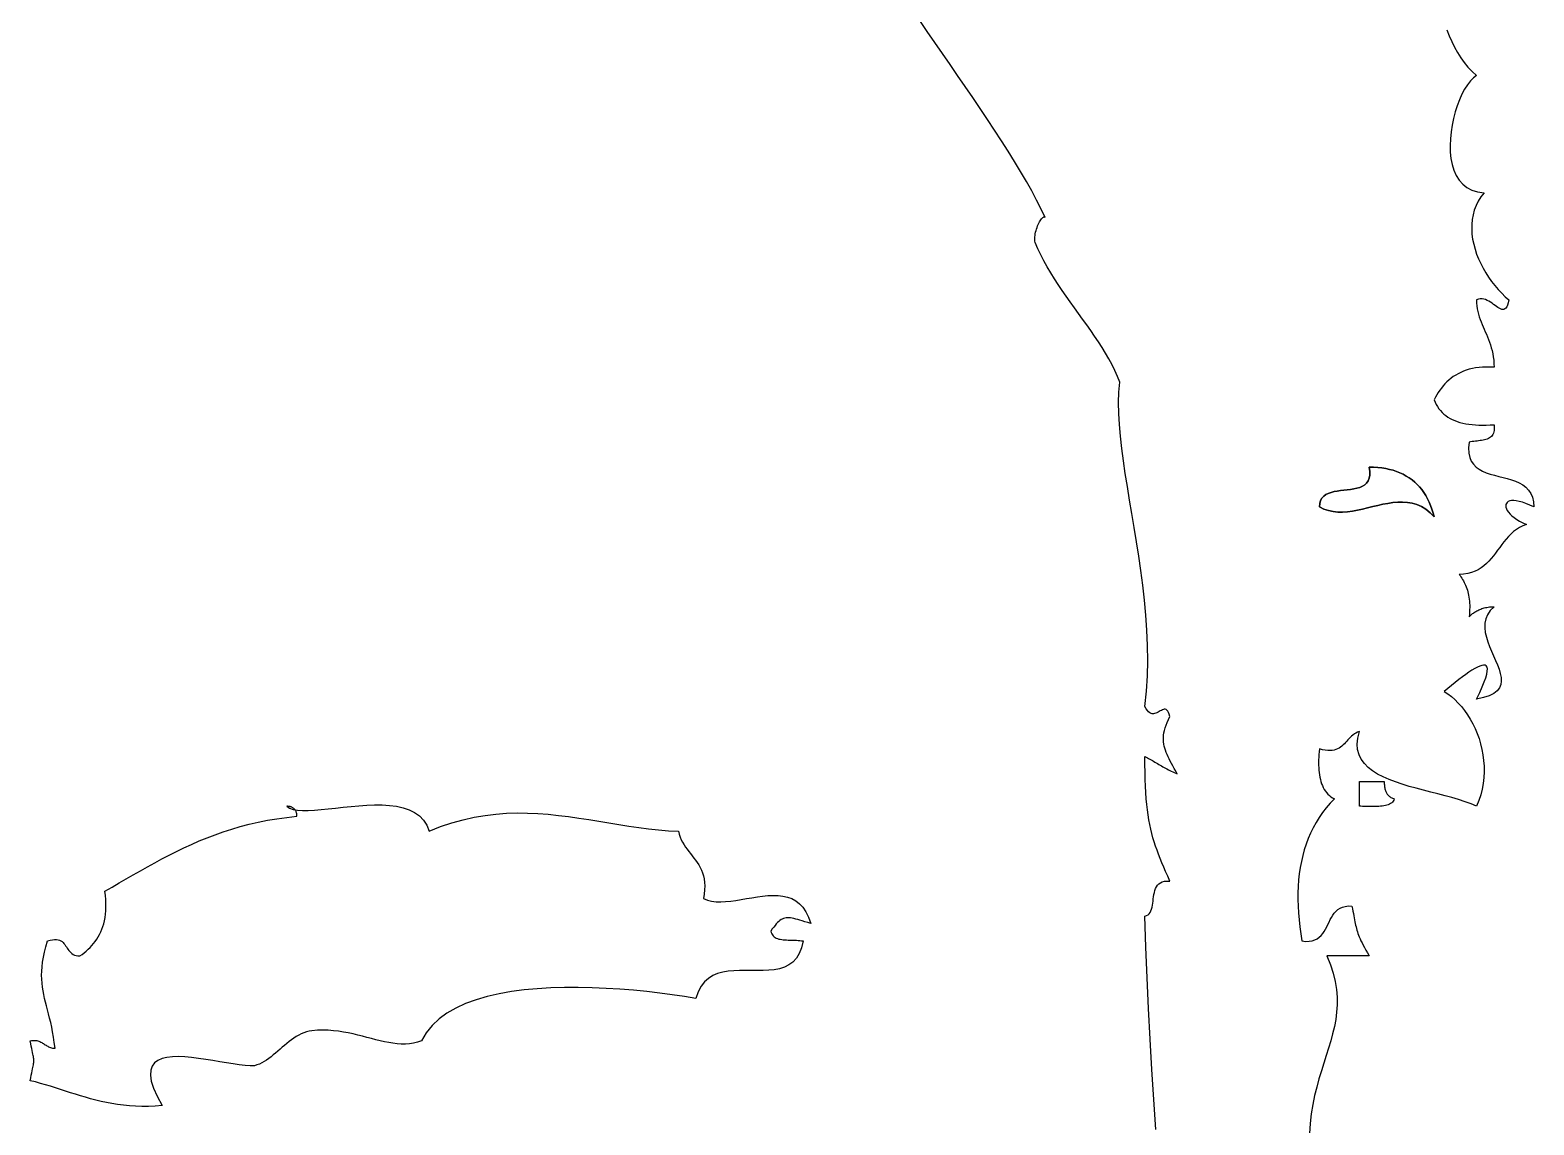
# Model space of a CAD drawing. Extents: x 0 to 1.82, y -2.75 to 0.29.
# Drawn here: x 1.211 to 1.809, y -0.891 to -0.456 of the extents above; entities that cross this region are included whole.
import ezdxf

# ---------------------------------------------------------------- set-up
doc = ezdxf.new("R2010")
doc.units = 0
doc.layers.get('0').update_dxf_attribs({"linetype": 'CONTINUOUS'})

msp = doc.modelspace()

# ---------------------------------------------------------------- linework, layer by layer
at = {"color": 7}
for points in [[(1.61452, -0.53051), (1.61294, -0.5271), (1.61116, -0.52355), (1.6092, -0.51988), (1.60708, -0.51609), (1.6048, -0.5122), (1.60239, -0.50821), (1.59985, -0.50414), (1.59721, -0.49999), (1.59447, -0.49578), (1.59164, -0.49151), (1.58875, -0.4872), (1.5858, -0.48285), (1.58281, -0.47847), (1.57979, -0.47408), (1.57676, -0.46968), (1.57373, -0.46529), (1.57071, -0.46091), (1.56772, -0.45655), (1.56478, -0.45223)], [(1.77401, -0.45588), (1.77498, -0.45825), (1.776, -0.46055), (1.7771, -0.46279), (1.77828, -0.46494), (1.77956, -0.467), (1.78094, -0.46896), (1.78245, -0.47079), (1.78409, -0.47249), (1.78587, -0.47406)], [(1.78587, -0.47406), (1.78464, -0.47497), (1.78343, -0.4762), (1.78226, -0.47772), (1.78114, -0.4795), (1.78008, -0.4815), (1.77909, -0.4837), (1.77819, -0.48606), (1.7774, -0.48855), (1.77671, -0.49114), (1.77615, -0.49379), (1.77574, -0.49649), (1.77547, -0.49919), (1.77537, -0.50186), (1.77545, -0.50448), (1.77571, -0.50701), (1.77619, -0.50942), (1.77687, -0.51168), (1.77779, -0.51375), (1.77895, -0.51561), (1.78037, -0.51723), (1.78205, -0.51857), (1.78402, -0.5196), (1.78628, -0.52029), (1.78884, -0.52061)], [(1.78884, -0.52061), (1.78758, -0.52225), (1.78652, -0.52396), (1.78565, -0.52573), (1.78497, -0.52754), (1.78446, -0.5294), (1.78412, -0.5313), (1.78395, -0.53322), (1.78393, -0.53517), (1.78405, -0.53713), (1.78432, -0.53909), (1.78472, -0.54106), (1.78525, -0.54302), (1.7859, -0.54496), (1.78665, -0.54688), (1.78752, -0.54876), (1.78847, -0.55061), (1.78952, -0.55242), (1.79065, -0.55417), (1.79186, -0.55587), (1.79313, -0.5575), (1.79446, -0.55905), (1.79585, -0.56052), (1.79728, -0.56191), (1.79875, -0.5632)], [(1.61056, -0.54042), (1.61046, -0.5399), (1.61041, -0.53935), (1.61041, -0.53877), (1.61044, -0.53817), (1.61052, -0.53755), (1.61062, -0.53692), (1.61076, -0.53628), (1.61093, -0.53565), (1.61112, -0.53502), (1.61133, -0.5344), (1.61156, -0.53381), (1.6118, -0.53324), (1.61205, -0.53269), (1.61231, -0.53219), (1.61257, -0.53173), (1.61284, -0.53132), (1.61309, -0.53096), (1.61335, -0.53067), (1.61359, -0.53044), (1.61382, -0.53028), (1.61403, -0.53021), (1.61422, -0.53021), (1.61438, -0.53031), (1.61452, -0.53051)], [(1.64424, -0.59588), (1.64331, -0.59354), (1.64227, -0.59121), (1.64112, -0.58891), (1.63988, -0.58661), (1.63856, -0.58433), (1.63716, -0.58206), (1.6357, -0.5798), (1.63418, -0.57754), (1.63262, -0.57528), (1.63103, -0.57303), (1.62941, -0.57078), (1.62777, -0.56852), (1.62613, -0.56626), (1.62449, -0.56399), (1.62287, -0.56171), (1.62127, -0.55942), (1.61971, -0.55711), (1.61819, -0.55479), (1.61673, -0.55245), (1.61533, -0.5501), (1.614, -0.54771), (1.61276, -0.54531), (1.61161, -0.54288), (1.61056, -0.54042)], [(1.79875, -0.5632), (1.79848, -0.56432), (1.79819, -0.56522), (1.79787, -0.56592), (1.79752, -0.56643), (1.79714, -0.56677), (1.79673, -0.56696), (1.7963, -0.56701), (1.79585, -0.56694), (1.79537, -0.56677), (1.79487, -0.56651), (1.79434, -0.56618), (1.79379, -0.5658), (1.79323, -0.56538), (1.79264, -0.56494), (1.79203, -0.5645), (1.79141, -0.56408), (1.79077, -0.56368), (1.79011, -0.56334), (1.78944, -0.56305), (1.78875, -0.56285), (1.78805, -0.56275), (1.78733, -0.56276), (1.78661, -0.5629), (1.78587, -0.5632)], [(1.78587, -0.5632), (1.78591, -0.56441), (1.78601, -0.56558), (1.78617, -0.5667), (1.78638, -0.56779), (1.78665, -0.56885), (1.78695, -0.56988), (1.7873, -0.57089), (1.78767, -0.57189), (1.78806, -0.57288), (1.78848, -0.57386), (1.7889, -0.57484), (1.78934, -0.57582), (1.78977, -0.57682), (1.7902, -0.57783), (1.79061, -0.57887), (1.79101, -0.57992), (1.79138, -0.58101), (1.79172, -0.58214), (1.79203, -0.58331), (1.79229, -0.58452), (1.79251, -0.58578), (1.79267, -0.5871), (1.79277, -0.58849), (1.7928, -0.58994)], [(1.7928, -0.58994), (1.79122, -0.58985), (1.78971, -0.58983), (1.78825, -0.58988), (1.78685, -0.59), (1.7855, -0.59018), (1.78421, -0.59042), (1.78298, -0.59072), (1.7818, -0.59108), (1.78067, -0.59149), (1.77959, -0.59195), (1.77856, -0.59247), (1.77758, -0.59303), (1.77664, -0.59364), (1.77575, -0.5943), (1.7749, -0.595), (1.77409, -0.59573), (1.77333, -0.59651), (1.77261, -0.59732), (1.77192, -0.59816), (1.77127, -0.59904), (1.77066, -0.59995), (1.77009, -0.60088), (1.76954, -0.60183), (1.76903, -0.60281)], [(1.65414, -0.72464), (1.65475, -0.71857), (1.65512, -0.7125), (1.65526, -0.70643), (1.6552, -0.70038), (1.65495, -0.69436), (1.65454, -0.68836), (1.654, -0.68241), (1.65333, -0.67651), (1.65257, -0.67067), (1.65174, -0.66489), (1.65085, -0.65919), (1.64993, -0.65357), (1.649, -0.64805), (1.64808, -0.64263), (1.6472, -0.63732), (1.64636, -0.63212), (1.64561, -0.62706), (1.64495, -0.62213), (1.64441, -0.61734), (1.64401, -0.61271), (1.64377, -0.60824), (1.64371, -0.60394), (1.64386, -0.59982), (1.64424, -0.59588)], [(1.76903, -0.60281), (1.76943, -0.60378), (1.76988, -0.60469), (1.77038, -0.60556), (1.77093, -0.60637), (1.77153, -0.60713), (1.77219, -0.60784), (1.7729, -0.60851), (1.77365, -0.60912), (1.77446, -0.60969), (1.77533, -0.61021), (1.77624, -0.61068), (1.7772, -0.61111), (1.77822, -0.61149), (1.77929, -0.61182), (1.78041, -0.61211), (1.78158, -0.61235), (1.7828, -0.61255), (1.78407, -0.6127), (1.7854, -0.61281), (1.78678, -0.61288), (1.78821, -0.6129), (1.78969, -0.61288), (1.79122, -0.61282), (1.7928, -0.61272)], [(1.7928, -0.61272), (1.79289, -0.61354), (1.79291, -0.61429), (1.79287, -0.61497), (1.79276, -0.61557), (1.79259, -0.61611), (1.79237, -0.61659), (1.7921, -0.61701), (1.79178, -0.61738), (1.79141, -0.6177), (1.791, -0.61797), (1.79056, -0.61821), (1.79008, -0.61841), (1.78957, -0.61858), (1.78903, -0.61873), (1.78847, -0.61885), (1.78789, -0.61895), (1.78729, -0.61904), (1.78667, -0.61913), (1.78605, -0.6192), (1.78542, -0.61928), (1.78479, -0.61935), (1.78415, -0.61944), (1.78352, -0.61954), (1.7829, -0.61965)], [(1.7829, -0.61965), (1.78269, -0.62197), (1.78278, -0.62398), (1.78315, -0.62571), (1.78377, -0.6272), (1.78462, -0.62846), (1.78567, -0.62953), (1.78689, -0.63042), (1.78825, -0.63117), (1.78974, -0.6318), (1.79132, -0.63235), (1.79297, -0.63283), (1.79466, -0.63327), (1.79637, -0.6337), (1.79806, -0.63415), (1.79972, -0.63464), (1.80131, -0.63521), (1.80282, -0.63586), (1.80421, -0.63664), (1.80546, -0.63757), (1.80654, -0.63868), (1.80742, -0.63999), (1.80809, -0.64153), (1.80851, -0.64333), (1.80865, -0.6454)], [(1.72347, -0.6454), (1.72359, -0.64403), (1.72392, -0.64288), (1.72444, -0.64192), (1.72515, -0.64113), (1.726, -0.6405), (1.72698, -0.64), (1.72808, -0.63961), (1.72927, -0.63931), (1.73052, -0.63908), (1.73183, -0.6389), (1.73316, -0.63874), (1.73449, -0.63859), (1.73581, -0.63843), (1.73709, -0.63823), (1.73832, -0.63797), (1.73947, -0.63763), (1.74051, -0.63719), (1.74144, -0.63663), (1.74222, -0.63593), (1.74285, -0.63506), (1.74328, -0.63402), (1.74352, -0.63276), (1.74352, -0.63128), (1.74328, -0.62956)], [(1.74328, -0.62956), (1.74352, -0.63128), (1.74352, -0.63276), (1.74328, -0.63402), (1.74285, -0.63506), (1.74222, -0.63593), (1.74144, -0.63663), (1.74051, -0.63719), (1.73947, -0.63763), (1.73832, -0.63797), (1.73709, -0.63823), (1.73581, -0.63843), (1.73449, -0.63859), (1.73316, -0.63874), (1.73183, -0.6389), (1.73052, -0.63908), (1.72927, -0.63931), (1.72808, -0.63961), (1.72698, -0.64), (1.726, -0.6405), (1.72515, -0.64113), (1.72444, -0.64192), (1.72392, -0.64288), (1.72359, -0.64403), (1.72347, -0.6454)], [(1.74328, -0.62956), (1.74499, -0.62959), (1.74664, -0.6297), (1.74825, -0.62988), (1.7498, -0.63013), (1.75129, -0.63045), (1.75274, -0.63084), (1.75413, -0.6313), (1.75546, -0.63183), (1.75674, -0.63243), (1.75796, -0.6331), (1.75913, -0.63383), (1.76024, -0.63463), (1.7613, -0.6355), (1.76229, -0.63644), (1.76323, -0.63744), (1.76412, -0.63851), (1.76494, -0.63964), (1.76571, -0.64084), (1.76641, -0.6421), (1.76706, -0.64343), (1.76764, -0.64482), (1.76817, -0.64627), (1.76863, -0.64779), (1.76903, -0.64937)], [(1.76903, -0.64937), (1.76863, -0.64779), (1.76817, -0.64627), (1.76764, -0.64482), (1.76706, -0.64343), (1.76641, -0.6421), (1.76571, -0.64084), (1.76494, -0.63964), (1.76412, -0.63851), (1.76323, -0.63744), (1.76229, -0.63644), (1.7613, -0.6355), (1.76024, -0.63463), (1.75913, -0.63383), (1.75796, -0.6331), (1.75674, -0.63243), (1.75546, -0.63183), (1.75413, -0.6313), (1.75274, -0.63084), (1.75129, -0.63045), (1.7498, -0.63013), (1.74825, -0.62988), (1.74664, -0.6297), (1.74499, -0.62959), (1.74328, -0.62956)], [(1.76903, -0.64937), (1.76739, -0.64768), (1.7657, -0.64632), (1.76395, -0.64525), (1.76215, -0.64446), (1.76031, -0.64392), (1.75843, -0.64359), (1.75652, -0.64346), (1.75458, -0.6435), (1.75261, -0.64367), (1.75063, -0.64396), (1.74863, -0.64434), (1.74662, -0.64478), (1.74461, -0.64526), (1.7426, -0.64575), (1.74059, -0.64622), (1.73859, -0.64665), (1.7366, -0.64701), (1.73463, -0.64728), (1.73268, -0.64742), (1.73077, -0.64742), (1.72888, -0.64724), (1.72704, -0.64686), (1.72523, -0.64626), (1.72347, -0.6454)], [(1.72347, -0.6454), (1.72523, -0.64626), (1.72704, -0.64686), (1.72888, -0.64724), (1.73077, -0.64742), (1.73268, -0.64742), (1.73463, -0.64728), (1.7366, -0.64701), (1.73859, -0.64665), (1.74059, -0.64622), (1.7426, -0.64575), (1.74461, -0.64526), (1.74662, -0.64478), (1.74863, -0.64434), (1.75063, -0.64396), (1.75261, -0.64367), (1.75458, -0.6435), (1.75652, -0.64346), (1.75843, -0.64359), (1.76031, -0.64392), (1.76215, -0.64446), (1.76395, -0.64525), (1.7657, -0.64632), (1.76739, -0.64768), (1.76903, -0.64937)], [(1.80865, -0.6454), (1.80698, -0.64462), (1.80545, -0.64399), (1.80405, -0.64351), (1.80279, -0.64317), (1.80166, -0.64295), (1.80066, -0.64287), (1.7998, -0.64289), (1.79908, -0.64302), (1.79848, -0.64324), (1.79802, -0.64356), (1.7977, -0.64395), (1.79751, -0.64441), (1.79745, -0.64494), (1.79753, -0.64552), (1.79774, -0.64614), (1.79809, -0.6468), (1.79857, -0.64748), (1.79918, -0.64819), (1.79993, -0.6489), (1.80081, -0.64962), (1.80183, -0.65033), (1.80298, -0.65103), (1.80426, -0.6517), (1.80568, -0.65234)], [(1.80568, -0.65234), (1.80425, -0.65289), (1.80294, -0.65356), (1.80173, -0.65433), (1.8006, -0.65518), (1.79956, -0.65611), (1.79858, -0.6571), (1.79765, -0.65815), (1.79676, -0.65923), (1.79591, -0.66035), (1.79508, -0.66147), (1.79425, -0.6626), (1.79342, -0.66373), (1.79258, -0.66483), (1.7917, -0.6659), (1.79079, -0.66692), (1.78983, -0.66789), (1.78881, -0.66879), (1.78771, -0.66961), (1.78653, -0.67033), (1.78525, -0.67095), (1.78386, -0.67146), (1.78236, -0.67183), (1.78072, -0.67206), (1.77894, -0.67215)], [(1.77894, -0.67215), (1.7793, -0.67265), (1.77966, -0.67316), (1.78, -0.67368), (1.78033, -0.67422), (1.78065, -0.67477), (1.78095, -0.67533), (1.78123, -0.67591), (1.7815, -0.67651), (1.78176, -0.67712), (1.78199, -0.67776), (1.78221, -0.67841), (1.7824, -0.67908), (1.78258, -0.67977), (1.78273, -0.68048), (1.78286, -0.68122), (1.78297, -0.68198), (1.78306, -0.68276), (1.78312, -0.68357), (1.78315, -0.6844), (1.78316, -0.68526), (1.78313, -0.68615), (1.78309, -0.68706), (1.78301, -0.68801), (1.7829, -0.68898)], [(1.7829, -0.68898), (1.78315, -0.68874), (1.78342, -0.68849), (1.78369, -0.68824), (1.78398, -0.688), (1.78427, -0.68776), (1.78459, -0.68753), (1.78491, -0.6873), (1.78525, -0.68708), (1.7856, -0.68686), (1.78596, -0.68665), (1.78634, -0.68645), (1.78674, -0.68626), (1.78715, -0.68608), (1.78757, -0.68591), (1.78802, -0.68575), (1.78847, -0.68561), (1.78895, -0.68548), (1.78944, -0.68536), (1.78996, -0.68526), (1.79049, -0.68518), (1.79104, -0.68511), (1.79161, -0.68506), (1.79219, -0.68503), (1.7928, -0.68502)], [(1.7928, -0.68502), (1.7913, -0.68655), (1.79023, -0.68816), (1.78954, -0.68985), (1.78919, -0.69159), (1.78915, -0.69338), (1.78935, -0.6952), (1.78977, -0.69706), (1.79035, -0.69892), (1.79104, -0.70079), (1.79182, -0.70266), (1.79263, -0.7045), (1.79342, -0.70632), (1.79416, -0.70809), (1.7948, -0.70981), (1.79529, -0.71147), (1.79559, -0.71305), (1.79566, -0.71454), (1.79545, -0.71594), (1.79492, -0.71723), (1.79402, -0.7184), (1.79271, -0.71944), (1.79094, -0.72034), (1.78868, -0.72109), (1.78587, -0.72167)], [(1.78587, -0.72167), (1.78711, -0.7191), (1.78813, -0.71684), (1.78893, -0.71488), (1.78952, -0.71319), (1.78992, -0.71178), (1.79013, -0.71062), (1.79015, -0.7097), (1.79002, -0.70901), (1.78972, -0.70854), (1.78927, -0.70827), (1.78869, -0.7082), (1.78797, -0.7083), (1.78714, -0.70856), (1.7862, -0.70898), (1.78516, -0.70954), (1.78404, -0.71022), (1.78283, -0.71102), (1.78155, -0.71192), (1.78022, -0.7129), (1.77883, -0.71396), (1.77741, -0.71509), (1.77595, -0.71626), (1.77448, -0.71747), (1.77299, -0.7187)], [(1.77299, -0.7187), (1.77446, -0.71963), (1.7759, -0.72071), (1.77728, -0.72191), (1.77863, -0.72324), (1.77991, -0.72468), (1.78113, -0.72623), (1.78229, -0.72788), (1.78338, -0.72963), (1.78438, -0.73146), (1.7853, -0.73337), (1.78613, -0.73535), (1.78686, -0.73739), (1.78749, -0.73949), (1.78801, -0.74164), (1.78841, -0.74383), (1.78869, -0.74606), (1.78885, -0.74832), (1.78887, -0.75059), (1.78876, -0.75288), (1.78849, -0.75517), (1.78808, -0.75746), (1.78751, -0.75975), (1.78677, -0.76201), (1.78587, -0.76426)], [(1.66405, -0.7286), (1.66379, -0.72771), (1.66351, -0.72701), (1.66321, -0.72648), (1.6629, -0.72611), (1.66257, -0.72587), (1.66222, -0.72575), (1.66186, -0.72574), (1.66148, -0.72581), (1.66109, -0.72595), (1.66068, -0.72615), (1.66026, -0.72638), (1.65984, -0.72662), (1.6594, -0.72686), (1.65895, -0.72709), (1.65849, -0.72729), (1.65803, -0.72743), (1.65756, -0.7275), (1.65708, -0.72749), (1.6566, -0.72737), (1.65611, -0.72713), (1.65562, -0.72676), (1.65513, -0.72623), (1.65464, -0.72553), (1.65414, -0.72464)], [(1.66702, -0.75138), (1.66641, -0.75029), (1.66582, -0.74925), (1.66526, -0.74825), (1.66473, -0.74729), (1.66423, -0.74636), (1.66377, -0.74545), (1.66334, -0.74457), (1.66294, -0.74371), (1.66259, -0.74287), (1.66229, -0.74203), (1.66203, -0.7412), (1.66182, -0.74036), (1.66166, -0.73952), (1.66155, -0.73867), (1.6615, -0.73781), (1.66151, -0.73693), (1.66159, -0.73602), (1.66172, -0.73509), (1.66193, -0.73412), (1.6622, -0.73311), (1.66255, -0.73206), (1.66297, -0.73096), (1.66347, -0.72981), (1.66405, -0.7286)], [(1.73932, -0.73454), (1.73861, -0.73482), (1.73795, -0.73515), (1.73734, -0.73553), (1.73677, -0.73595), (1.73624, -0.7364), (1.73573, -0.73688), (1.73524, -0.73738), (1.73477, -0.73788), (1.7343, -0.73839), (1.73384, -0.7389), (1.73337, -0.73939), (1.73288, -0.73987), (1.73237, -0.74032), (1.73184, -0.74073), (1.73127, -0.74111), (1.73066, -0.74144), (1.73, -0.74171), (1.72929, -0.74193), (1.72852, -0.74207), (1.72767, -0.74213), (1.72675, -0.74211), (1.72575, -0.742), (1.72466, -0.74179), (1.72347, -0.74148)], [(1.78587, -0.76426), (1.78367, -0.76331), (1.78128, -0.76242), (1.77875, -0.7616), (1.77609, -0.76082), (1.77334, -0.76007), (1.77052, -0.75934), (1.76765, -0.75861), (1.76478, -0.75787), (1.76191, -0.75712), (1.75909, -0.75633), (1.75634, -0.75549), (1.75368, -0.7546), (1.75115, -0.75363), (1.74876, -0.75258), (1.74656, -0.75143), (1.74456, -0.75017), (1.7428, -0.74879), (1.7413, -0.74726), (1.74009, -0.74559), (1.73919, -0.74376), (1.73864, -0.74175), (1.73846, -0.73955), (1.73867, -0.73716), (1.73932, -0.73454)], [(1.66405, -0.79397), (1.6632, -0.79203), (1.66239, -0.79018), (1.66163, -0.78839), (1.6609, -0.78666), (1.66022, -0.78497), (1.65957, -0.78331), (1.65897, -0.78167), (1.6584, -0.78003), (1.65786, -0.77839), (1.65737, -0.77673), (1.65691, -0.77503), (1.65649, -0.77329), (1.65611, -0.7715), (1.65576, -0.76964), (1.65545, -0.76769), (1.65517, -0.76565), (1.65492, -0.7635), (1.65471, -0.76124), (1.65454, -0.75884), (1.65439, -0.7563), (1.65428, -0.7536), (1.6542, -0.75074), (1.65416, -0.74769), (1.65414, -0.74445)], [(1.65414, -0.74445), (1.65464, -0.7447), (1.65513, -0.74496), (1.65563, -0.74523), (1.65613, -0.74551), (1.65663, -0.7458), (1.65713, -0.74609), (1.65763, -0.74638), (1.65814, -0.74669), (1.65865, -0.74699), (1.65916, -0.7473), (1.65968, -0.74761), (1.66021, -0.74791), (1.66074, -0.74822), (1.66127, -0.74853), (1.66181, -0.74884), (1.66236, -0.74914), (1.66291, -0.74944), (1.66347, -0.74974), (1.66404, -0.75003), (1.66462, -0.75032), (1.6652, -0.7506), (1.6658, -0.75087), (1.6664, -0.75113), (1.66702, -0.75138)], [(1.72347, -0.74148), (1.72336, -0.74259), (1.72327, -0.74368), (1.7232, -0.74477), (1.72316, -0.74583), (1.72314, -0.74688), (1.72315, -0.74791), (1.72318, -0.74893), (1.72325, -0.74991), (1.72335, -0.75088), (1.72348, -0.75182), (1.72364, -0.75273), (1.72384, -0.75361), (1.72408, -0.75446), (1.72435, -0.75528), (1.72466, -0.75606), (1.72501, -0.75681), (1.7254, -0.75752), (1.72584, -0.75819), (1.72632, -0.75882), (1.72684, -0.75941), (1.72741, -0.75995), (1.72803, -0.76044), (1.7287, -0.76089), (1.72941, -0.76129)], [(1.74922, -0.75435), (1.74923, -0.75484), (1.74924, -0.7553), (1.74927, -0.75575), (1.74931, -0.75617), (1.74936, -0.75658), (1.74942, -0.75697), (1.7495, -0.75734), (1.74959, -0.75769), (1.74969, -0.75803), (1.74981, -0.75834), (1.74994, -0.75865), (1.75009, -0.75893), (1.75025, -0.7592), (1.75043, -0.75946), (1.75063, -0.7597), (1.75084, -0.75993), (1.75107, -0.76014), (1.75131, -0.76034), (1.75158, -0.76053), (1.75186, -0.7607), (1.75216, -0.76087), (1.75248, -0.76102), (1.75282, -0.76116), (1.75319, -0.76129)], [(1.31343, -0.76426), (1.31448, -0.765), (1.31588, -0.76551), (1.3176, -0.76582), (1.3196, -0.76595), (1.32186, -0.76594), (1.32434, -0.7658), (1.327, -0.76558), (1.32982, -0.76528), (1.33277, -0.76495), (1.33581, -0.76461), (1.3389, -0.76429), (1.34203, -0.76401), (1.34514, -0.7638), (1.34823, -0.7637), (1.35124, -0.76372), (1.35415, -0.76389), (1.35692, -0.76425), (1.35953, -0.76481), (1.36194, -0.76562), (1.36412, -0.76669), (1.36603, -0.76805), (1.36766, -0.76973), (1.36895, -0.77176), (1.36988, -0.77416)], [(1.31739, -0.76822), (1.31738, -0.76786), (1.31735, -0.76752), (1.3173, -0.7672), (1.31723, -0.76689), (1.31715, -0.76661), (1.31705, -0.76635), (1.31693, -0.7661), (1.3168, -0.76587), (1.31666, -0.76566), (1.3165, -0.76546), (1.31633, -0.76529), (1.31615, -0.76512), (1.31596, -0.76498), (1.31576, -0.76484), (1.31555, -0.76473), (1.31533, -0.76462), (1.31511, -0.76453), (1.31488, -0.76446), (1.31465, -0.76439), (1.31441, -0.76434), (1.31417, -0.76431), (1.31392, -0.76428), (1.31367, -0.76426), (1.31343, -0.76426)], [(1.72941, -0.76129), (1.72774, -0.76305), (1.72617, -0.76487), (1.72472, -0.76676), (1.72337, -0.7687), (1.72213, -0.7707), (1.721, -0.77275), (1.71996, -0.77486), (1.71903, -0.77702), (1.7182, -0.77924), (1.71747, -0.7815), (1.71683, -0.78381), (1.71629, -0.78617), (1.71584, -0.78858), (1.71548, -0.79103), (1.71522, -0.79352), (1.71503, -0.79606), (1.71494, -0.79864), (1.71493, -0.80126), (1.715, -0.80392), (1.71515, -0.80661), (1.71539, -0.80934), (1.71569, -0.81211), (1.71608, -0.81491), (1.71654, -0.81774)], [(1.75319, -0.76129), (1.75303, -0.76176), (1.7528, -0.76218), (1.75251, -0.76255), (1.75216, -0.76288), (1.75175, -0.76317), (1.7513, -0.76342), (1.75079, -0.76364), (1.75025, -0.76382), (1.74967, -0.76397), (1.74905, -0.76409), (1.74841, -0.76418), (1.74774, -0.76426), (1.74705, -0.76431), (1.74634, -0.76434), (1.74562, -0.76436), (1.74489, -0.76437), (1.74416, -0.76436), (1.74344, -0.76435), (1.74271, -0.76433), (1.742, -0.76431), (1.7413, -0.76429), (1.74061, -0.76427), (1.73995, -0.76426), (1.73932, -0.76426)], [(1.24112, -0.79793), (1.24396, -0.79632), (1.24679, -0.7947), (1.2496, -0.79308), (1.25241, -0.79147), (1.25523, -0.78986), (1.25805, -0.78828), (1.2609, -0.78671), (1.26376, -0.78517), (1.26665, -0.78366), (1.26957, -0.78218), (1.27253, -0.78075), (1.27554, -0.77936), (1.2786, -0.77803), (1.28172, -0.77675), (1.2849, -0.77553), (1.28815, -0.77438), (1.29148, -0.7733), (1.29489, -0.7723), (1.29838, -0.77139), (1.30197, -0.77056), (1.30566, -0.76982), (1.30946, -0.76918), (1.31336, -0.76865), (1.31739, -0.76822)], [(1.36988, -0.77416), (1.37443, -0.77234), (1.37892, -0.77081), (1.38336, -0.76957), (1.38774, -0.76859), (1.39208, -0.76785), (1.39636, -0.76734), (1.4006, -0.76703), (1.4048, -0.7669), (1.40897, -0.76694), (1.4131, -0.76712), (1.41719, -0.76743), (1.42126, -0.76785), (1.4253, -0.76835), (1.42932, -0.76893), (1.43332, -0.76955), (1.43731, -0.7702), (1.44128, -0.77086), (1.44523, -0.77151), (1.44918, -0.77214), (1.45313, -0.77272), (1.45707, -0.77323), (1.46102, -0.77365), (1.46497, -0.77397), (1.46893, -0.77416)], [(1.46893, -0.77416), (1.46922, -0.77536), (1.46959, -0.77648), (1.47004, -0.77754), (1.47055, -0.77855), (1.47112, -0.77951), (1.47173, -0.78043), (1.47237, -0.78132), (1.47304, -0.78219), (1.47371, -0.78306), (1.4744, -0.78392), (1.47508, -0.78479), (1.47574, -0.78568), (1.47637, -0.78659), (1.47697, -0.78753), (1.47753, -0.78852), (1.47802, -0.78957), (1.47846, -0.79067), (1.47882, -0.79185), (1.47909, -0.79311), (1.47927, -0.79445), (1.47934, -0.7959), (1.4793, -0.79745), (1.47913, -0.79911), (1.47883, -0.8009)], [(1.65414, -0.80784), (1.65482, -0.80765), (1.65539, -0.80734), (1.65587, -0.80692), (1.65625, -0.8064), (1.65656, -0.80579), (1.6568, -0.80511), (1.657, -0.80437), (1.65715, -0.80358), (1.65727, -0.80275), (1.65738, -0.8019), (1.65749, -0.80103), (1.65761, -0.80016), (1.65774, -0.7993), (1.65791, -0.79846), (1.65813, -0.79766), (1.6584, -0.7969), (1.65873, -0.79621), (1.65915, -0.79558), (1.65967, -0.79503), (1.66029, -0.79458), (1.66102, -0.79424), (1.66188, -0.79402), (1.66289, -0.79392), (1.66405, -0.79397)], [(1.23122, -0.82368), (1.23208, -0.82305), (1.23291, -0.8224), (1.23372, -0.82172), (1.2345, -0.82102), (1.23525, -0.82029), (1.23597, -0.81952), (1.23666, -0.81872), (1.23731, -0.81789), (1.23792, -0.81702), (1.2385, -0.8161), (1.23903, -0.81515), (1.23951, -0.81415), (1.23996, -0.81311), (1.24035, -0.81201), (1.24069, -0.81087), (1.24098, -0.80967), (1.24121, -0.80842), (1.24139, -0.80711), (1.2415, -0.80574), (1.24156, -0.80431), (1.24155, -0.80282), (1.24148, -0.80126), (1.24134, -0.79963), (1.24112, -0.79793)], [(1.47883, -0.8009), (1.48038, -0.80153), (1.48205, -0.80193), (1.48383, -0.80214), (1.4857, -0.80219), (1.48765, -0.8021), (1.48966, -0.80189), (1.49173, -0.80161), (1.49383, -0.80127), (1.49596, -0.8009), (1.4981, -0.80054), (1.50024, -0.8002), (1.50235, -0.79991), (1.50444, -0.79971), (1.50648, -0.79962), (1.50847, -0.79967), (1.51038, -0.79988), (1.5122, -0.80028), (1.51393, -0.8009), (1.51554, -0.80177), (1.51703, -0.80292), (1.51837, -0.80437), (1.51956, -0.80615), (1.52058, -0.80829), (1.52142, -0.81081)], [(1.71654, -0.81774), (1.71806, -0.81789), (1.71941, -0.81787), (1.7206, -0.81767), (1.72165, -0.81733), (1.72258, -0.81686), (1.72339, -0.81627), (1.72412, -0.81558), (1.72476, -0.81481), (1.72533, -0.81396), (1.72586, -0.81307), (1.72635, -0.81213), (1.72681, -0.81118), (1.72728, -0.81022), (1.72775, -0.80927), (1.72825, -0.80835), (1.72879, -0.80747), (1.72938, -0.80665), (1.73005, -0.8059), (1.7308, -0.80525), (1.73165, -0.8047), (1.73261, -0.80427), (1.73371, -0.80398), (1.73495, -0.80384), (1.73635, -0.80387)], [(1.73635, -0.80387), (1.73658, -0.80495), (1.73679, -0.80595), (1.73697, -0.80688), (1.73714, -0.80775), (1.73729, -0.80857), (1.73743, -0.80934), (1.73757, -0.81007), (1.7377, -0.81077), (1.73784, -0.81145), (1.73799, -0.81211), (1.73815, -0.81276), (1.73833, -0.81341), (1.73853, -0.81406), (1.73875, -0.81473), (1.739, -0.81541), (1.73928, -0.81613), (1.7396, -0.81687), (1.73997, -0.81766), (1.74038, -0.8185), (1.74084, -0.8194), (1.74136, -0.82035), (1.74193, -0.82138), (1.74257, -0.82249), (1.74328, -0.82368)], [(1.52142, -0.81081), (1.52023, -0.81045), (1.51912, -0.81011), (1.5181, -0.8098), (1.51715, -0.80951), (1.51627, -0.80926), (1.51546, -0.80904), (1.51471, -0.80886), (1.51401, -0.80872), (1.51336, -0.80861), (1.51275, -0.80856), (1.51218, -0.80854), (1.51164, -0.80858), (1.51113, -0.80867), (1.51063, -0.80881), (1.51015, -0.80901), (1.50968, -0.80927), (1.50922, -0.80959), (1.50875, -0.80997), (1.50827, -0.81042), (1.50778, -0.81095), (1.50727, -0.81154), (1.50674, -0.81221), (1.50617, -0.81295), (1.50557, -0.81378)], [(1.65844, -0.89264), (1.65765, -0.88071), (1.65691, -0.86873), (1.65623, -0.85669), (1.6556, -0.84459), (1.65504, -0.83242), (1.65455, -0.82017), (1.65414, -0.80784)], [(1.22132, -0.86033), (1.22104, -0.85805), (1.22073, -0.8559), (1.22038, -0.85387), (1.21999, -0.85195), (1.21959, -0.85012), (1.21918, -0.84838), (1.21876, -0.84671), (1.21834, -0.84511), (1.21794, -0.84355), (1.21755, -0.84202), (1.21719, -0.84052), (1.21686, -0.83904), (1.21657, -0.83755), (1.21633, -0.83605), (1.21615, -0.83452), (1.21603, -0.83296), (1.21599, -0.83136), (1.21602, -0.82969), (1.21615, -0.82795), (1.21636, -0.82612), (1.21668, -0.8242), (1.21712, -0.82217), (1.21767, -0.82002), (1.21834, -0.81774)], [(1.21834, -0.81774), (1.2194, -0.81743), (1.22034, -0.81723), (1.22117, -0.81714), (1.22191, -0.81715), (1.22256, -0.81724), (1.22314, -0.81742), (1.22365, -0.81766), (1.2241, -0.81796), (1.22451, -0.81832), (1.22487, -0.81871), (1.22521, -0.81914), (1.22552, -0.8196), (1.22583, -0.82007), (1.22614, -0.82055), (1.22645, -0.82102), (1.22678, -0.82148), (1.22714, -0.82192), (1.22754, -0.82234), (1.22798, -0.82271), (1.22848, -0.82304), (1.22904, -0.82331), (1.22968, -0.82351), (1.2304, -0.82364), (1.23122, -0.82368)], [(1.51845, -0.81774), (1.51781, -0.82047), (1.51689, -0.82275), (1.51573, -0.82461), (1.51433, -0.8261), (1.51273, -0.82726), (1.51096, -0.82813), (1.50903, -0.82874), (1.50697, -0.82915), (1.5048, -0.82939), (1.50255, -0.8295), (1.50024, -0.82952), (1.4979, -0.8295), (1.49554, -0.82948), (1.4932, -0.82948), (1.4909, -0.82957), (1.48866, -0.82977), (1.48651, -0.83013), (1.48446, -0.83069), (1.48255, -0.83149), (1.4808, -0.83257), (1.47923, -0.83398), (1.47787, -0.83574), (1.47674, -0.83791), (1.47586, -0.84052)], [(1.50557, -0.81378), (1.50573, -0.81436), (1.50594, -0.81488), (1.50621, -0.81533), (1.50653, -0.81572), (1.50689, -0.81606), (1.50731, -0.81635), (1.50776, -0.81659), (1.50825, -0.81679), (1.50878, -0.81695), (1.50933, -0.81707), (1.50992, -0.81717), (1.51053, -0.81725), (1.51115, -0.8173), (1.5118, -0.81733), (1.51246, -0.81736), (1.51313, -0.81737), (1.51381, -0.81739), (1.51449, -0.8174), (1.51517, -0.81742), (1.51584, -0.81745), (1.51651, -0.81749), (1.51717, -0.81755), (1.51782, -0.81763), (1.51845, -0.81774)], [(1.72644, -0.82368), (1.72788, -0.8272), (1.72897, -0.83058), (1.72976, -0.83383), (1.73026, -0.83698), (1.73051, -0.84004), (1.73051, -0.84303), (1.73031, -0.84596), (1.72993, -0.84885), (1.72939, -0.85171), (1.72871, -0.85457), (1.72793, -0.85744), (1.72706, -0.86033), (1.72614, -0.86326), (1.72519, -0.86625), (1.72423, -0.86932), (1.72329, -0.87247), (1.72239, -0.87573), (1.72157, -0.87912), (1.72084, -0.88264), (1.72023, -0.88632), (1.71977, -0.89017), (1.71948, -0.89421)], [(1.47586, -0.84052), (1.47128, -0.83979), (1.46647, -0.83909), (1.46147, -0.83844), (1.4563, -0.83785), (1.451, -0.83732), (1.44561, -0.83688), (1.44014, -0.83654), (1.43463, -0.8363), (1.42911, -0.83619), (1.42362, -0.8362), (1.41819, -0.83636), (1.41284, -0.83668), (1.40761, -0.83717), (1.40254, -0.83785), (1.39764, -0.83871), (1.39296, -0.83979), (1.38852, -0.84108), (1.38435, -0.84261), (1.38049, -0.84438), (1.37698, -0.84641), (1.37383, -0.84871), (1.37108, -0.8513), (1.36876, -0.85417), (1.36691, -0.85736)], [(1.32333, -0.8534), (1.32223, -0.85357), (1.32116, -0.85384), (1.32012, -0.8542), (1.3191, -0.85463), (1.3181, -0.85514), (1.31713, -0.8557), (1.31617, -0.85632), (1.31522, -0.85699), (1.3143, -0.8577), (1.31338, -0.85843), (1.31247, -0.85919), (1.31157, -0.85996), (1.31067, -0.86073), (1.30978, -0.86151), (1.30889, -0.86227), (1.308, -0.86301), (1.3071, -0.86372), (1.3062, -0.8644), (1.30529, -0.86503), (1.30437, -0.86562), (1.30344, -0.86614), (1.30249, -0.86659), (1.30153, -0.86697), (1.30055, -0.86726)], [(1.36691, -0.85736), (1.3653, -0.8579), (1.36369, -0.85828), (1.36207, -0.85853), (1.36045, -0.85865), (1.35882, -0.85865), (1.35718, -0.85855), (1.35552, -0.85836), (1.35385, -0.85809), (1.35216, -0.85776), (1.35046, -0.85737), (1.34873, -0.85695), (1.34698, -0.85649), (1.3452, -0.85602), (1.3434, -0.85555), (1.34156, -0.85509), (1.33969, -0.85464), (1.33779, -0.85424), (1.33585, -0.85388), (1.33387, -0.85358), (1.33186, -0.85335), (1.32979, -0.8532), (1.32769, -0.85315), (1.32553, -0.85321), (1.32333, -0.8534)], [(1.21141, -0.85736), (1.21201, -0.85726), (1.21257, -0.85721), (1.2131, -0.8572), (1.21359, -0.85724), (1.21405, -0.8573), (1.21449, -0.85741), (1.21491, -0.85753), (1.2153, -0.85769), (1.21568, -0.85786), (1.21604, -0.85806), (1.21639, -0.85826), (1.21673, -0.85847), (1.21707, -0.85869), (1.21741, -0.85891), (1.21775, -0.85913), (1.21809, -0.85934), (1.21844, -0.85954), (1.21879, -0.85973), (1.21916, -0.85989), (1.21955, -0.86004), (1.21996, -0.86016), (1.22038, -0.86025), (1.22084, -0.86031), (1.22132, -0.86033)], [(1.21141, -0.87321), (1.21165, -0.87204), (1.21186, -0.871), (1.21206, -0.87009), (1.21224, -0.86928), (1.21239, -0.86857), (1.21253, -0.86794), (1.21264, -0.86739), (1.21273, -0.8669), (1.2128, -0.86645), (1.21286, -0.86604), (1.21289, -0.86566), (1.2129, -0.86528), (1.21289, -0.86491), (1.21286, -0.86452), (1.2128, -0.86411), (1.21273, -0.86367), (1.21264, -0.86317), (1.21253, -0.86262), (1.21239, -0.86199), (1.21224, -0.86128), (1.21206, -0.86048), (1.21186, -0.85956), (1.21165, -0.85853), (1.21141, -0.85736)], [(1.30055, -0.86726), (1.29879, -0.8673), (1.29677, -0.86718), (1.29451, -0.86693), (1.29206, -0.86658), (1.28946, -0.86616), (1.28675, -0.8657), (1.28396, -0.86523), (1.28115, -0.86477), (1.27834, -0.86436), (1.27557, -0.86402), (1.27289, -0.86378), (1.27034, -0.86367), (1.26796, -0.86373), (1.26577, -0.86397), (1.26384, -0.86443), (1.26218, -0.86514), (1.26085, -0.86612), (1.25988, -0.8674), (1.25932, -0.86902), (1.25919, -0.871), (1.25955, -0.87337), (1.26043, -0.87616), (1.26187, -0.8794), (1.2639, -0.88311)], [(1.2639, -0.88311), (1.26111, -0.88331), (1.25841, -0.88341), (1.2558, -0.88342), (1.25328, -0.88334), (1.25083, -0.88318), (1.24846, -0.88296), (1.24616, -0.88266), (1.24391, -0.8823), (1.24172, -0.88189), (1.23958, -0.88143), (1.23749, -0.88093), (1.23543, -0.88039), (1.2334, -0.87982), (1.2314, -0.87922), (1.22941, -0.8786), (1.22744, -0.87797), (1.22548, -0.87734), (1.22351, -0.8767), (1.22154, -0.87607), (1.21956, -0.87545), (1.21757, -0.87485), (1.21555, -0.87427), (1.2135, -0.87372), (1.21141, -0.87321)]]:
    msp.add_lwpolyline(points, dxfattribs=at)
for points in [[(1.74328, -0.62956), (1.74328, -0.62956)], [(1.72347, -0.6454), (1.72347, -0.6454)], [(1.74922, -0.75435), (1.74922, -0.75435)], [(1.36988, -0.77416), (1.36988, -0.77416)]]:
    msp.add_lwpolyline(points, close=True, dxfattribs=at)
for points in [[(1.73932, -0.76426, 0), (1.73932, -0.76389, 0), (1.73932, -0.76351, 0), (1.73932, -0.76314, 0), (1.73932, -0.76277, 0), (1.73932, -0.76239, 0), (1.73932, -0.76201, 0), (1.73932, -0.76163, 0), (1.73932, -0.76125, 0), (1.73932, -0.76086, 0), (1.73932, -0.76047, 0), (1.73932, -0.76008, 0), (1.73932, -0.75968, 0), (1.73932, -0.75927, 0), (1.73932, -0.75886, 0), (1.73932, -0.75844, 0), (1.73932, -0.75802, 0), (1.73932, -0.75759, 0), (1.73932, -0.75715, 0), (1.73932, -0.75671, 0), (1.73932, -0.75626, 0), (1.73932, -0.75579, 0), (1.73932, -0.75532, 0), (1.73932, -0.75484, 0), (1.73932, -0.75435, 0)], [(1.73932, -0.75435, 0), (1.73981, -0.75435, 0), (1.74029, -0.75435, 0), (1.74076, -0.75435, 0), (1.74122, -0.75435, 0), (1.74168, -0.75435, 0), (1.74212, -0.75435, 0), (1.74256, -0.75435, 0), (1.74299, -0.75435, 0), (1.74341, -0.75435, 0), (1.74383, -0.75435, 0), (1.74424, -0.75435, 0), (1.74464, -0.75435, 0), (1.74504, -0.75435, 0), (1.74544, -0.75435, 0), (1.74583, -0.75435, 0), (1.74622, -0.75435, 0), (1.7466, -0.75435, 0), (1.74698, -0.75435, 0), (1.74736, -0.75435, 0), (1.74773, -0.75435, 0), (1.74811, -0.75435, 0), (1.74848, -0.75435, 0), (1.74885, -0.75435, 0), (1.74922, -0.75435, 0)], [(1.74328, -0.82368, 0), (1.74254, -0.82368, 0), (1.7418, -0.82368, 0), (1.74105, -0.82368, 0), (1.74031, -0.82368, 0), (1.73958, -0.82368, 0), (1.73884, -0.82368, 0), (1.73811, -0.82368, 0), (1.73737, -0.82368, 0), (1.73665, -0.82368, 0), (1.73592, -0.82368, 0), (1.7352, -0.82368, 0), (1.73449, -0.82368, 0), (1.73378, -0.82368, 0), (1.73308, -0.82368, 0), (1.73238, -0.82368, 0), (1.73169, -0.82368, 0), (1.731, -0.82368, 0), (1.73033, -0.82368, 0), (1.72966, -0.82368, 0), (1.729, -0.82368, 0), (1.72834, -0.82368, 0), (1.7277, -0.82368, 0), (1.72707, -0.82368, 0), (1.72644, -0.82368, 0)]]:
    msp.add_polyline3d(points, dxfattribs=at)

doc.saveas('drawing.dxf')
